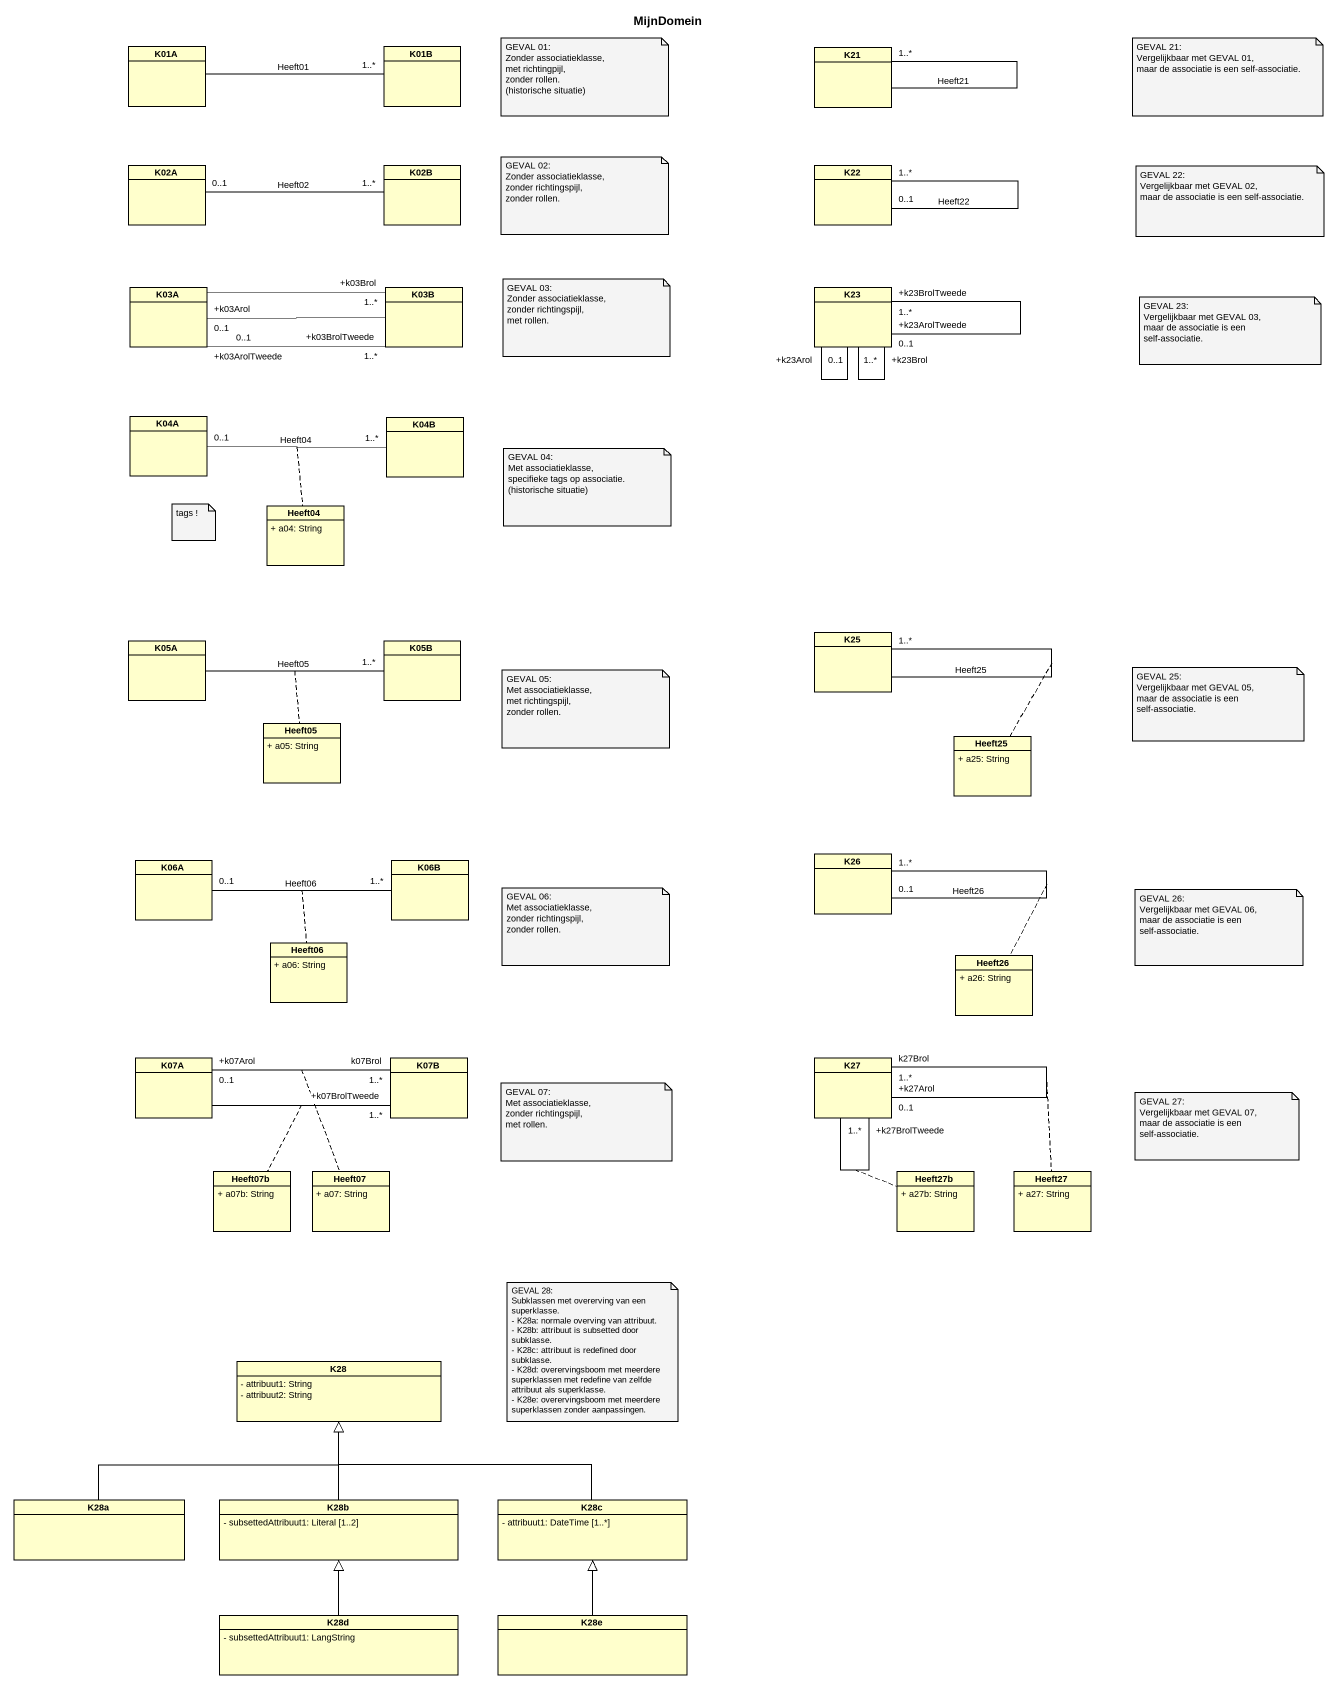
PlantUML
@startuml
title MijnDomein
hide circle
hide empty members
skinparam classAttributeIconSize 0
class K01A
class K01B
class K21
class K02A
class K02B
class K22
class K03A
class K03B
class K23
class K04A
class K04B
class Heeft04 {
  + a04: String
}
class K05A
class K05B
class K25
class Heeft05 {
  + a05: String
}
class Heeft25 {
  + a25: String
}
class K06A
class K06B
class K26
class Heeft06 {
  + a06: String
}
class Heeft26 {
  + a26: String
}
class K07A
class K07B
class K27
class Heeft07b {
  + a07b: String
}
class Heeft07 {
  + a07: String
}
class Heeft27b {
  + a27b: String
}
class Heeft27 {
  + a27: String
}
class K28 {
  - attribuut1: String
  - attribuut2: String
}
class K28a
class K28b {
  - subsettedAttribuut1: Literal [1..2]
}
class K28c {
  - attribuut1: DateTime [1..*]
}
class K28d {
  - subsettedAttribuut1: LangString
}
class K28e
K01A -right- "1..*" K01B : Heeft01
K21 -- "1..*" K21 : Heeft21
K02A "0..1" -right- "1..*" K02B : Heeft02
K22 "0..1" -- "1..*" K22 : Heeft22
K03A -right- "+k03Brol\n1..*" K03B
K03A "+k03Arol\n0..1" -right- K03B
K03A "+k03ArolTweede\n0..1" -right- "+k03BrolTweede\n1..*" K03B
K23 "+k23ArolTweede\n0..1" -- "+k23BrolTweede\n1..*" K23
K23 "+k23Arol\n0..1" -- K23
K23 -- "+k23Brol\n1..*" K23
K04A "0..1" -right- "1..*" K04B : Heeft04
(K04A, K04B) .. Heeft04
K05A -right- "1..*" K05B : Heeft05
(K05A, K05B) .. Heeft05
K25 -- "1..*" K25 : Heeft25
(K25, K25) .. Heeft25
K06A "0..1" -right- "1..*" K06B : Heeft06
(K06A, K06B) .. Heeft06
K26 "0..1" -- "1..*" K26 : Heeft26
(K26, K26) .. Heeft26
K07A -right- "+k07BrolTweede\n1..*" K07B
(K07A, K07B) .. Heeft07b
K07A "+k07Arol\n0..1" -right- "k07Brol\n1..*" K07B
(K07A, K07B) .. Heeft07
K27 -- "+k27BrolTweede\n1..*" K27
(K27, K27) .. Heeft27b
K27 "+k27Arol\n0..1" -- "k27Brol\n1..*" K27
(K27, K27) .. Heeft27
K28a -right-|> K28
K28b -up-|> K28
K28c -left-|> K28
K28d -up-|> K28b
K28e -up-|> K28c
note as N1
  GEVAL 01:
  Zonder associatieklasse,
  met richtingpijl,
  zonder rollen.
  (historische situatie)
end note
note as N2
  GEVAL 21:
  Vergelijkbaar met GEVAL 01,
  maar de associatie is een self-associatie.
end note
note as N3
  GEVAL 02:
  Zonder associatieklasse,
  zonder richtingspijl,
  zonder rollen.
end note
note as N4
  GEVAL 22:
  Vergelijkbaar met GEVAL 02,
  maar de associatie is een self-associatie.
end note
note as N5
  GEVAL 03:
  Zonder associatieklasse,
  zonder richtingspijl,
  met rollen.
end note
note as N6
  GEVAL 23:
  Vergelijkbaar met GEVAL 03,
  maar de associatie is een self-associatie.
end note
note as N7
  GEVAL 04:
  Met associatieklasse,
  specifieke tags op associatie.
  (historische situatie)
end note
note as N8
  tags !
end note
note as N9
  GEVAL 05:
  Met associatieklasse,
  met richtingspijl,
  zonder rollen.
end note
note as N10
  GEVAL 25:
  Vergelijkbaar met GEVAL 05,
  maar de associatie is een self-associatie.
end note
note as N11
  GEVAL 06:
  Met associatieklasse,
  zonder richtingspijl,
  zonder rollen.
end note
note as N12
  GEVAL 26:
  Vergelijkbaar met GEVAL 06,
  maar de associatie is een self-associatie.
end note
note as N13
  GEVAL 07:
  Met associatieklasse,
  zonder richtingspijl,
  met rollen.
end note
note as N14
  GEVAL 27:
  Vergelijkbaar met GEVAL 07,
  maar de associatie is een self-associatie.
end note
note as N15
  GEVAL 28:
  Subklassen met overerving van een superklasse.
  - K28a: normale overving van attribuut.
  - K28b: attribuut is subsetted door subklasse.
  - K28c: attribuut is redefined door subklasse.
  - K28d: overervingsboom met meerdere superklassen met redefine van zelfde attribuut als superklasse.
  - K28e: overervingsboom met meerdere superklassen zonder aanpassingen.
end note
@enduml
